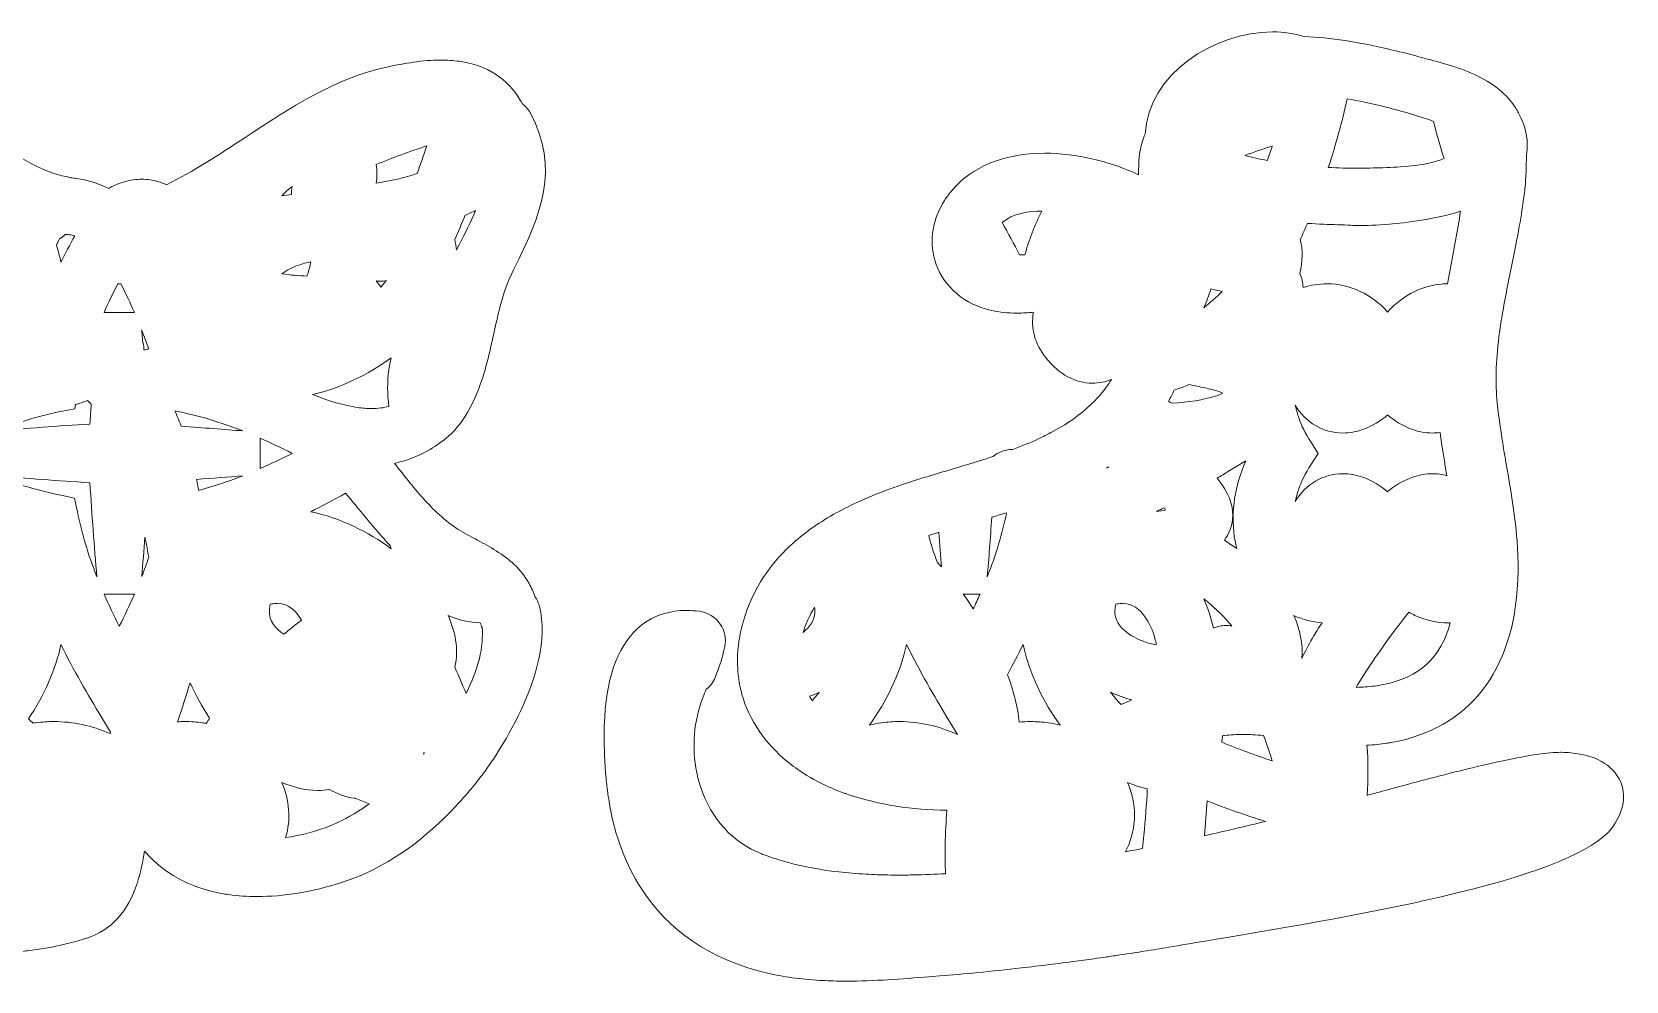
# Model space of a CAD drawing. Header units: inches. Extents: x -812 to 7891, y -3575 to 2748.
# Drawn here: x 1253 to 2013, y -2499 to -2046 of the extents above; entities that cross this region are included whole.
import ezdxf

# ---------------------------------------------------------------- set-up
doc = ezdxf.new("R2010")
doc.units = ezdxf.units.IN
doc.header["$MEASUREMENT"] = 0
doc.layers.add('Layer 1', color=7, linetype='Continuous')

# ---------------------------------------------------------------- blocks, each defined once
blk = doc.blocks.new('block 3')
at = {"layer": 'Layer 1', "lineweight": 0}
for points, knots in [([(1494.95, -2319.87), (1494.95, -2319.87), (1494.87, -2319.6), (1494.87, -2319.6), (1494.44, -2318.23), (1493.81, -2316.96), (1492.98, -2315.79), (1492.24, -2313.64), (1491.28, -2311.53), (1490.09, -2309.37), (1488.22, -2306), (1485.85, -2302.94), (1483.04, -2300.28), (1477.76, -2295.29), (1471.29, -2291.82), (1465.55, -2288.74), (1463.34, -2287.56), (1460.43, -2285.98), (1457.46, -2284.23), (1454.52, -2282.49), (1451.54, -2280.29), (1448.35, -2277.49), (1445.67, -2275.14), (1442.99, -2272.48), (1440.17, -2269.37), (1435.54, -2264.27), (1431.09, -2258.62), (1426.54, -2252.78), (1426.37, -2252.56), (1426.19, -2252.33), (1426.02, -2252.11), (1431.54, -2250.8), (1436.93, -2248.76), (1441.75, -2246.12), (1444.96, -2244.37), (1447.92, -2242.35), (1450.58, -2240.1), (1454.34, -2236.92), (1457.44, -2233.35), (1459.79, -2229.5), (1462.9, -2224.38), (1465.49, -2218.66), (1467.69, -2212.01), (1468.57, -2209.36), (1469.39, -2206.56), (1470.14, -2203.7), (1471.27, -2199.38), (1472.22, -2195.13), (1473.26, -2190.4), (1473.26, -2190.4), (1473.7, -2188.4), (1473.7, -2188.4), (1474.31, -2185.63), (1475.05, -2182.36), (1475.88, -2179.06), (1477.95, -2170.91), (1480.08, -2164.88), (1482.8, -2159.52), (1495.93, -2133.59), (1504.85, -2111.66), (1490.72, -2085.17), (1490.72, -2085.17), (1490.64, -2085.03), (1490.64, -2085.03), (1489.68, -2083.3), (1488.36, -2081.8), (1486.78, -2080.62), (1486.57, -2080.22), (1486.34, -2079.79), (1486.07, -2079.32), (1479.85, -2068.67), (1470.01, -2062.33), (1456.84, -2060.47), (1454.08, -2060.08), (1451.13, -2059.88), (1448.06, -2059.88), (1439.19, -2059.88), (1430.36, -2061.5), (1422.88, -2063.08), (1397.64, -2068.45), (1375.83, -2082.86), (1354.74, -2096.79), (1354.74, -2096.79), (1354.62, -2096.87), (1354.62, -2096.87), (1342.54, -2104.86), (1330.09, -2113.1), (1317.29, -2119.29), (1314.79, -2118.13), (1312.15, -2117.35), (1309.4, -2116.96), (1308.14, -2116.79), (1306.85, -2116.7), (1305.58, -2116.7), (1302.85, -2116.7), (1300.08, -2117.09), (1297.36, -2117.86), (1295.52, -2118.37), (1293.7, -2119.05), (1291.8, -2119.96), (1291.11, -2120.28), (1290.44, -2120.63), (1289.79, -2121.01), (1284.34, -2118.53), (1279.32, -2116.99), (1274.57, -2116.32), (1273.65, -2116.18), (1272.69, -2116.07), (1271.67, -2116), (1271.09, -2115.79), (1270.41, -2115.59), (1269.62, -2115.44), (1258.5, -2113.4), (1246.24, -2105.6), (1234.37, -2098.06), (1229.65, -2095.06), (1224.77, -2091.96), (1220.11, -2089.34), (1220.11, -2089.34), (1219.25, -2088.88), (1219.25, -2088.88), (1203.83, -2080.27), (1187.89, -2071.39), (1170.16, -2067.27), (1166.83, -2066.48), (1163.55, -2065.87), (1160.46, -2065.45), (1155.85, -2064.79), (1151.36, -2064.46), (1147.12, -2064.46), (1140.22, -2064.46), (1133.84, -2065.34), (1128.16, -2067.07), (1124.71, -2068.12), (1121.4, -2069.56), (1118.32, -2071.34), (1110.46, -2075.88), (1104.54, -2082.5), (1100.69, -2091.06), (1099.54, -2093.69), (1098.75, -2096.37), (1098.34, -2099.05), (1091.44, -2114.68), (1087.18, -2128.42), (1084.55, -2143.55), (1082.91, -2152.94), (1083.73, -2161.92), (1084.45, -2169.85), (1084.51, -2170.42), (1084.58, -2171.25), (1084.65, -2172.1), (1083.53, -2175.03), (1083.4, -2178.61), (1085.24, -2182.33), (1085.25, -2187), (1084.77, -2190.9), (1083.76, -2194.48), (1083.67, -2194.8), (1083.55, -2195.11), (1083.44, -2195.42), (1083.34, -2195.69), (1083.24, -2195.97), (1083.15, -2196.24), (1083.03, -2196.59), (1082.92, -2196.94), (1082.8, -2197.29), (1082.72, -2197.55), (1082.65, -2197.8), (1082.58, -2197.97), (1081.86, -2199.71), (1081.12, -2201.47), (1080.39, -2203.21), (1077.87, -2209.13), (1075.27, -2215.25), (1073.84, -2221.61), (1071.17, -2233.45), (1073.34, -2243.45), (1080.45, -2252.17), (1082.35, -2254.5), (1084.75, -2256.63), (1087.79, -2258.68), (1092.99, -2262.17), (1099.21, -2264.46), (1106.29, -2265.48), (1109.37, -2265.92), (1112.64, -2266.14), (1116.01, -2266.14), (1123.53, -2266.14), (1130.78, -2265.04), (1136.77, -2263.73), (1134.02, -2267.86), (1131.18, -2272.42), (1128.66, -2276.49), (1123.46, -2284.85), (1117.57, -2294.32), (1111.19, -2302.65), (1109.16, -2305.29), (1107.26, -2307.6), (1105.39, -2309.69), (1099.76, -2315.99), (1094.29, -2320.42), (1089.11, -2322.86), (1088.42, -2323.18), (1087.79, -2323.46), (1087.2, -2323.69), (1077.71, -2324.12), (1069.61, -2328.8), (1064.29, -2336.93), (1059.85, -2343.65), (1057.32, -2352.89), (1057.16, -2362.99), (1056.8, -2392.5), (1077.38, -2416.64), (1086.25, -2425.65), (1089.12, -2428.58), (1092, -2431.23), (1094.79, -2433.52), (1105.58, -2442.41), (1117.59, -2450.5), (1130.48, -2457.56), (1154.92, -2470.97), (1181.37, -2479.97), (1206.96, -2483.6), (1212.33, -2484.37), (1217.81, -2484.89), (1223.69, -2485.2), (1226.79, -2485.36), (1229.85, -2485.44), (1232.78, -2485.44), (1232.78, -2485.44), (1233.41, -2485.44), (1233.41, -2485.44), (1237.38, -2485.42), (1240.9, -2485.31), (1244.15, -2485.08), (1246.58, -2484.91), (1248.92, -2484.65), (1251.11, -2484.4), (1256.86, -2483.74), (1262.6, -2482.75), (1268.17, -2481.44), (1271.72, -2480.6), (1274.95, -2479.73), (1278.03, -2478.76), (1278.03, -2478.76), (1278.32, -2478.68), (1278.32, -2478.68), (1278.7, -2478.57), (1279.08, -2478.47), (1279.44, -2478.35), (1290.97, -2474.61), (1299.05, -2465.69), (1303.47, -2451.83), (1305.06, -2446.84), (1306.06, -2441.73), (1306.84, -2436.87), (1307.03, -2437.09), (1307.22, -2437.31), (1307.41, -2437.53), (1316.11, -2447.55), (1328.57, -2454.3), (1343.43, -2457.06), (1344.6, -2457.27), (1345.79, -2457.47), (1346.95, -2457.63), (1351.28, -2458.25), (1355.85, -2458.56), (1360.52, -2458.56), (1373.23, -2458.56), (1386.76, -2456.32), (1400.73, -2451.9), (1417.93, -2446.45), (1434.49, -2436.02), (1449.93, -2420.88), (1452.36, -2418.51), (1454.76, -2416.02), (1457.06, -2413.48), (1458.73, -2411.64), (1460.32, -2409.83), (1461.77, -2408.09), (1463.86, -2405.62), (1465.86, -2403.11), (1467.73, -2400.65), (1467.94, -2400.38), (1468.17, -2400.07), (1468.39, -2399.77), (1468.39, -2399.77), (1468.69, -2399.36), (1468.69, -2399.36), (1472.22, -2394.6), (1502.97, -2351.93), (1495.02, -2320.14), (1495.02, -2320.14), (1494.95, -2319.87), (1494.95, -2319.87)], [0, 0, 0, 0, 1, 1, 1, 2, 2, 2, 3, 3, 3, 4, 4, 4, 5, 5, 5, 6, 6, 6, 7, 7, 7, 8, 8, 8, 9, 9, 9, 10, 10, 10, 11, 11, 11, 12, 12, 12, 13, 13, 13, 14, 14, 14, 15, 15, 15, 16, 16, 16, 17, 17, 17, 18, 18, 18, 19, 19, 19, 20, 20, 20, 21, 21, 21, 22, 22, 22, 23, 23, 23, 24, 24, 24, 25, 25, 25, 26, 26, 26, 27, 27, 27, 28, 28, 28, 29, 29, 29, 30, 30, 30, 31, 31, 31, 32, 32, 32, 33, 33, 33, 34, 34, 34, 35, 35, 35, 36, 36, 36, 37, 37, 37, 38, 38, 38, 39, 39, 39, 40, 40, 40, 41, 41, 41, 42, 42, 42, 43, 43, 43, 44, 44, 44, 45, 45, 45, 46, 46, 46, 47, 47, 47, 48, 48, 48, 49, 49, 49, 50, 50, 50, 51, 51, 51, 52, 52, 52, 53, 53, 53, 54, 54, 54, 55, 55, 55, 56, 56, 56, 57, 57, 57, 58, 58, 58, 59, 59, 59, 60, 60, 60, 61, 61, 61, 62, 62, 62, 63, 63, 63, 64, 64, 64, 65, 65, 65, 66, 66, 66, 67, 67, 67, 68, 68, 68, 69, 69, 69, 70, 70, 70, 71, 71, 71, 72, 72, 72, 73, 73, 73, 74, 74, 74, 75, 75, 75, 76, 76, 76, 77, 77, 77, 78, 78, 78, 79, 79, 79, 80, 80, 80, 81, 81, 81, 82, 82, 82, 83, 83, 83, 84, 84, 84, 85, 85, 85, 86, 86, 86, 87, 87, 87, 88, 88, 88, 89, 89, 89, 90, 90, 90, 91, 91, 91, 92, 92, 92, 93, 93, 93, 94, 94, 94, 95, 95, 95, 96, 96, 96, 97, 97, 97, 98, 98, 98, 98]), ([(1173.21, -2122.24), (1168, -2122), (1163.28, -2121.58), (1158.94, -2120.97), (1157.76, -2120.8), (1156.58, -2120.61), (1155.42, -2120.4), (1152.83, -2113.9), (1150.46, -2107.36), (1148.33, -2100.8), (1156.48, -2103.44), (1164.54, -2106.41), (1172.43, -2109.7), (1171.73, -2113.85), (1171.99, -2118.18), (1173.21, -2122.24)], [0, 0, 0, 0, 1, 1, 1, 2, 2, 2, 3, 3, 3, 4, 4, 4, 5, 5, 5, 5]), ([(1436.74, -2113.97), (1430.71, -2116.01), (1424.24, -2117.36), (1417.31, -2118.49), (1417.76, -2115.57), (1417.74, -2112.59), (1417.25, -2109.69), (1425.14, -2106.41), (1433.19, -2103.44), (1441.35, -2100.81), (1439.92, -2105.19), (1438.38, -2109.58), (1436.74, -2113.97)], [0, 0, 0, 0, 1, 1, 1, 2, 2, 2, 3, 3, 3, 4, 4, 4, 4]), ([(1212.51, -2120.1), (1213.04, -2120.51), (1213.57, -2120.94), (1214.08, -2121.39), (1214.12, -2121.43), (1214.17, -2121.46), (1214.21, -2121.5), (1213.73, -2121.52), (1213.24, -2121.54), (1212.73, -2121.56), (1212.68, -2121.07), (1212.61, -2120.59), (1212.51, -2120.1)], [0, 0, 0, 0, 1, 1, 1, 2, 2, 2, 3, 3, 3, 4, 4, 4, 4]), ([(1376.92, -2123.98), (1375.35, -2124.16), (1373.78, -2124.35), (1372.21, -2124.52), (1373.3, -2123.45), (1374.43, -2122.41), (1375.6, -2121.39), (1376.11, -2120.94), (1376.63, -2120.51), (1377.17, -2120.1), (1376.9, -2121.4), (1376.82, -2122.7), (1376.92, -2123.98)], [0, 0, 0, 0, 1, 1, 1, 2, 2, 2, 3, 3, 3, 4, 4, 4, 4]), ([(1132.89, -2140.62), (1133.61, -2142.32), (1134.31, -2143.92), (1135, -2145.46), (1133, -2153.45), (1134.61, -2162.05), (1138.01, -2169.95), (1132.93, -2167.71), (1127.57, -2166.52), (1122.25, -2166.52), (1119.24, -2166.52), (1116.28, -2166.89), (1113.37, -2167.61), (1113.23, -2166.74), (1113.08, -2165.86), (1112.93, -2164.97), (1112.93, -2164.97), (1112.4, -2161.68), (1112.4, -2161.68), (1110.81, -2151.96), (1112.96, -2141.38), (1116.06, -2131.81), (1121.82, -2135.75), (1127.96, -2138.65), (1132.89, -2140.62)], [0, 0, 0, 0, 1, 1, 1, 2, 2, 2, 3, 3, 3, 4, 4, 4, 5, 5, 5, 6, 6, 6, 7, 7, 7, 8, 8, 8, 8]), ([(1454.68, -2145.46), (1456.38, -2141.69), (1458.04, -2137.81), (1459.64, -2133.86), (1461.39, -2133.11), (1463.06, -2132.35), (1464.65, -2131.57), (1462.38, -2137.11), (1459.47, -2142.73), (1456.49, -2148.51), (1456.49, -2148.51), (1455.79, -2149.83), (1455.47, -2150.46), (1455.35, -2148.77), (1455.09, -2147.11), (1454.68, -2145.46)], [0, 0, 0, 0, 1, 1, 1, 2, 2, 2, 3, 3, 3, 4, 4, 4, 5, 5, 5, 5]), ([(1273.59, -2143.67), (1271.26, -2147.96), (1269.08, -2152.15), (1267.05, -2156.25), (1266.49, -2153.62), (1265.78, -2150.93), (1264.92, -2148.21), (1265.17, -2147.58), (1265.42, -2146.97), (1265.68, -2146.42), (1265.9, -2145.94), (1266.13, -2145.51), (1266.38, -2145.13), (1267.35, -2144.54), (1268.26, -2143.84), (1269.06, -2143.06), (1269.29, -2143.03), (1269.54, -2143.01), (1269.81, -2143.01), (1270.21, -2143.01), (1270.65, -2143.05), (1271.1, -2143.11), (1271.9, -2143.22), (1272.74, -2143.42), (1273.59, -2143.67)], [0, 0, 0, 0, 1, 1, 1, 2, 2, 2, 3, 3, 3, 4, 4, 4, 5, 5, 5, 6, 6, 6, 7, 7, 7, 8, 8, 8, 8]), ([(1223.33, -2172.73), (1223.26, -2173.63), (1223.14, -2174.54), (1222.97, -2175.46), (1222.05, -2175.63), (1221.14, -2175.75), (1220.23, -2175.83), (1219.92, -2175.85), (1219.6, -2175.87), (1219.3, -2175.87), (1210.53, -2175.87), (1205.97, -2164.31), (1205.14, -2161.99), (1204.47, -2160.1), (1203.97, -2158.11), (1203.61, -2156.11), (1205.61, -2156.47), (1207.6, -2156.96), (1209.49, -2157.63), (1212.93, -2158.86), (1224.08, -2163.57), (1223.33, -2172.73)], [0, 0, 0, 0, 1, 1, 1, 2, 2, 2, 3, 3, 3, 4, 4, 4, 5, 5, 5, 6, 6, 6, 7, 7, 7, 7]), ([(1372.31, -2161.76), (1374.7, -2159.98), (1377.51, -2158.59), (1380.19, -2157.64), (1382.08, -2156.96), (1384.07, -2156.47), (1386.06, -2156.11), (1385.7, -2158.11), (1385.21, -2160.1), (1384.54, -2161.99), (1384.44, -2162.27), (1384.33, -2162.55), (1384.22, -2162.84), (1380.34, -2162.7), (1376.41, -2162.34), (1372.31, -2161.76)], [0, 0, 0, 0, 1, 1, 1, 2, 2, 2, 3, 3, 3, 4, 4, 4, 5, 5, 5, 5]), ([(1167.6, -2165), (1168.54, -2165.19), (1169.5, -2165.29), (1170.47, -2165.29), (1172.56, -2165.29), (1174.58, -2164.83), (1176.4, -2163.97), (1176.9, -2166.28), (1177.5, -2168.57), (1178.23, -2170.83), (1176.77, -2171.12), (1175.3, -2171.43), (1173.87, -2171.75), (1172.08, -2170.05), (1170.44, -2168.34), (1168.9, -2166.58), (1168.44, -2166.06), (1168.01, -2165.53), (1167.6, -2165)], [0, 0, 0, 0, 1, 1, 1, 2, 2, 2, 3, 3, 3, 4, 4, 4, 5, 5, 5, 6, 6, 6, 6]), ([(1419.21, -2165.29), (1420.18, -2165.29), (1421.14, -2165.19), (1422.08, -2165), (1421.67, -2165.53), (1421.23, -2166.06), (1420.78, -2166.58), (1420.32, -2167.1), (1419.86, -2167.62), (1419.39, -2168.14), (1418.79, -2167.04), (1418.04, -2166.03), (1417.16, -2165.15), (1417.83, -2165.24), (1418.52, -2165.29), (1419.21, -2165.29)], [0, 0, 0, 0, 1, 1, 1, 2, 2, 2, 3, 3, 3, 4, 4, 4, 5, 5, 5, 5]), ([(1295.58, -2166.45), (1297.96, -2171.19), (1300.12, -2175.78), (1302.07, -2180.26), (1302.07, -2180.26), (1287.59, -2180.26), (1287.59, -2180.26), (1289.54, -2175.79), (1291.7, -2171.22), (1294.08, -2166.5), (1294.18, -2166.5), (1294.37, -2166.5), (1294.37, -2166.5), (1294.77, -2166.5), (1295.18, -2166.48), (1295.58, -2166.45)], [0, 0, 0, 0, 1, 1, 1, 2, 2, 2, 3, 3, 3, 4, 4, 4, 5, 5, 5, 5]), ([(1305.49, -2188.52), (1306.66, -2191.52), (1307.75, -2194.47), (1308.75, -2197.41), (1308.12, -2197.68), (1307.4, -2197.89), (1306.58, -2198.04), (1306.59, -2196.9), (1306.44, -2195.75), (1306.13, -2194.62), (1306.13, -2194.62), (1306.08, -2194.42), (1306.08, -2194.42), (1306.03, -2194.25), (1305.98, -2194.09), (1305.92, -2193.93), (1305.83, -2192.79), (1305.54, -2189.18), (1305.49, -2188.52)], [0, 0, 0, 0, 1, 1, 1, 2, 2, 2, 3, 3, 3, 4, 4, 4, 5, 5, 5, 6, 6, 6, 6]), ([(1166.44, -2207.67), (1166.18, -2205.74), (1165.78, -2203.81), (1165.25, -2201.89), (1169.88, -2205.23), (1174.82, -2208.24), (1179.88, -2210.82), (1177.96, -2211.94), (1176.07, -2213.07), (1174.21, -2214.19), (1171.45, -2214.64), (1168.96, -2215.8), (1166.98, -2217.57), (1167.06, -2214.26), (1166.88, -2210.96), (1166.44, -2207.67)], [0, 0, 0, 0, 1, 1, 1, 2, 2, 2, 3, 3, 3, 4, 4, 4, 5, 5, 5, 5]), ([(1423.32, -2224.93), (1420.86, -2225.62), (1418.12, -2225.95), (1415.06, -2225.95), (1412.93, -2225.95), (1410.63, -2225.78), (1408.24, -2225.44), (1401.93, -2224.55), (1394.82, -2222.49), (1386.97, -2219.3), (1400.4, -2216.23), (1413.59, -2209.65), (1424.44, -2201.83), (1423.91, -2203.76), (1423.5, -2205.71), (1423.24, -2207.67), (1422.48, -2213.38), (1422.51, -2219.16), (1423.32, -2224.93)], [0, 0, 0, 0, 1, 1, 1, 2, 2, 2, 3, 3, 3, 4, 4, 4, 5, 5, 5, 6, 6, 6, 6]), ([(1135.73, -2230.4), (1134.99, -2232.58), (1134.02, -2234.78), (1132.79, -2237.08), (1132.77, -2237.08), (1132.75, -2237.09), (1132.74, -2237.1), (1129.32, -2238.3), (1125.76, -2238.91), (1122.15, -2238.91), (1120.71, -2238.91), (1119.28, -2238.81), (1117.91, -2238.61), (1116.4, -2238.4), (1114.95, -2238.06), (1113.6, -2237.63), (1113.97, -2237.64), (1114.34, -2237.65), (1114.7, -2237.65), (1124.05, -2237.65), (1132.53, -2232.55), (1137.38, -2224.45), (1136.86, -2226.85), (1136.23, -2228.91), (1135.73, -2230.4)], [0, 0, 0, 0, 1, 1, 1, 2, 2, 2, 3, 3, 3, 4, 4, 4, 5, 5, 5, 6, 6, 6, 7, 7, 7, 8, 8, 8, 8]), ([(1267.04, -2227.37), (1267.04, -2227.37), (1273.57, -2226.06), (1273.57, -2226.06), (1273.57, -2226.06), (1273.97, -2224.05), (1273.97, -2224.05), (1275.85, -2223.55), (1277.75, -2222.9), (1279.68, -2222.12), (1280.23, -2222.73), (1280.84, -2223.3), (1281.48, -2223.82), (1281.28, -2226.87), (1281.06, -2230.06), (1280.86, -2233.34), (1265.59, -2234.28), (1250.56, -2235.39), (1235.99, -2236.65), (1246.71, -2232.43), (1256.88, -2229.41), (1267.04, -2227.37)], [0, 0, 0, 0, 1, 1, 1, 2, 2, 2, 3, 3, 3, 4, 4, 4, 5, 5, 5, 6, 6, 6, 7, 7, 7, 7]), ([(1324.29, -2234.42), (1323.34, -2231.83), (1322.36, -2229.4), (1321.36, -2227.11), (1321.36, -2227.11), (1322.64, -2227.37), (1322.64, -2227.37), (1332.8, -2229.41), (1342.98, -2232.43), (1353.71, -2236.65), (1344.71, -2235.89), (1335.11, -2235.16), (1324.29, -2234.42)], [0, 0, 0, 0, 1, 1, 1, 2, 2, 2, 3, 3, 3, 4, 4, 4, 4]), ([(1227.76, -2240.07), (1227.76, -2240.07), (1227.76, -2254.6), (1227.76, -2254.6), (1222.82, -2252.44), (1217.74, -2250.02), (1212.48, -2247.33), (1217.74, -2244.65), (1222.82, -2242.23), (1227.76, -2240.07)], [0, 0, 0, 0, 1, 1, 1, 2, 2, 2, 3, 3, 3, 3]), ([(1361.91, -2254.6), (1361.91, -2254.6), (1361.91, -2240.07), (1361.91, -2240.07), (1366.85, -2242.23), (1371.94, -2244.65), (1377.2, -2247.33), (1371.94, -2250.02), (1366.85, -2252.44), (1361.91, -2254.6)], [0, 0, 0, 0, 1, 1, 1, 2, 2, 2, 3, 3, 3, 3]), ([(1165.25, -2292.83), (1165.77, -2290.92), (1166.17, -2288.97), (1166.44, -2287), (1167.17, -2281.48), (1167.16, -2275.85), (1166.41, -2270.21), (1169.12, -2266.25), (1171.66, -2262.46), (1174.06, -2258.82), (1183.31, -2264.34), (1193.21, -2269.96), (1203.69, -2275.15), (1189.93, -2278.12), (1176.36, -2284.83), (1165.25, -2292.83)], [0, 0, 0, 0, 1, 1, 1, 2, 2, 2, 3, 3, 3, 4, 4, 4, 5, 5, 5, 5]), ([(1284.15, -2306.19), (1279.93, -2295.46), (1276.92, -2285.29), (1274.88, -2275.13), (1274.88, -2275.13), (1273.56, -2268.61), (1273.56, -2268.61), (1273.56, -2268.61), (1267.04, -2267.3), (1267.04, -2267.3), (1256.88, -2265.26), (1246.71, -2262.24), (1235.99, -2258.02), (1250.56, -2259.28), (1265.58, -2260.38), (1280.85, -2261.32), (1281.79, -2276.59), (1282.9, -2291.61), (1284.15, -2306.19)], [0, 0, 0, 0, 1, 1, 1, 2, 2, 2, 3, 3, 3, 4, 4, 4, 5, 5, 5, 6, 6, 6, 6]), ([(1353.7, -2258.02), (1346.51, -2260.84), (1339.57, -2263.13), (1332.71, -2264.95), (1332.35, -2263.19), (1331.97, -2261.45), (1331.59, -2259.74), (1339.55, -2259.17), (1346.82, -2258.6), (1353.7, -2258.02)], [0, 0, 0, 0, 1, 1, 1, 2, 2, 2, 3, 3, 3, 3]), ([(1386.03, -2275.12), (1391.39, -2272.45), (1396.92, -2269.52), (1402.67, -2266.31), (1404.29, -2268.27), (1405.94, -2270.28), (1407.68, -2272.4), (1413.34, -2279.28), (1418.54, -2285.53), (1424.14, -2291.52), (1424.24, -2291.94), (1424.35, -2292.36), (1424.46, -2292.78), (1413.5, -2284.84), (1400, -2278.08), (1386.03, -2275.12)], [0, 0, 0, 0, 1, 1, 1, 2, 2, 2, 3, 3, 3, 4, 4, 4, 5, 5, 5, 5]), ([(1308.87, -2296.89), (1307.85, -2299.91), (1306.74, -2302.95), (1305.54, -2306.02), (1306.07, -2299.86), (1306.57, -2293.61), (1307.05, -2287.31), (1308.08, -2292.45), (1308.71, -2295.91), (1308.83, -2296.53), (1308.84, -2296.65), (1308.86, -2296.77), (1308.87, -2296.89)], [0, 0, 0, 0, 1, 1, 1, 2, 2, 2, 3, 3, 3, 4, 4, 4, 4]), ([(1170.47, -2329.37), (1169.5, -2329.37), (1168.54, -2329.47), (1167.6, -2329.67), (1168.01, -2329.13), (1168.44, -2328.61), (1168.9, -2328.09), (1172.63, -2323.82), (1176.66, -2320.05), (1180.94, -2316.81), (1178.85, -2321.28), (1177.4, -2325.94), (1176.39, -2330.69), (1174.56, -2329.83), (1172.55, -2329.37), (1170.47, -2329.37)], [0, 0, 0, 0, 1, 1, 1, 2, 2, 2, 3, 3, 3, 4, 4, 4, 5, 5, 5, 5]), ([(1302.07, -2314.41), (1299.92, -2319.35), (1297.51, -2324.42), (1294.84, -2329.69), (1292.15, -2324.42), (1289.74, -2319.35), (1287.57, -2314.41), (1287.57, -2314.41), (1302.07, -2314.41), (1302.07, -2314.41)], [0, 0, 0, 0, 1, 1, 1, 2, 2, 2, 3, 3, 3, 3]), ([(1138.13, -2324.56), (1137.54, -2325.91), (1136.98, -2327.32), (1136.49, -2328.77), (1134.36, -2328.25), (1132.14, -2327.75), (1129.86, -2327.27), (1132.68, -2326.68), (1135.45, -2325.76), (1138.13, -2324.56)], [0, 0, 0, 0, 1, 1, 1, 2, 2, 2, 3, 3, 3, 3]), ([(1209.49, -2337.03), (1207.6, -2337.71), (1205.61, -2338.2), (1203.61, -2338.56), (1203.97, -2336.56), (1204.47, -2334.57), (1205.14, -2332.68), (1205.97, -2330.36), (1210.53, -2318.8), (1219.3, -2318.8), (1219.6, -2318.8), (1219.92, -2318.81), (1220.23, -2318.84), (1221.14, -2318.91), (1222.05, -2319.04), (1222.97, -2319.21), (1223.14, -2320.13), (1223.26, -2321.04), (1223.33, -2321.94), (1224.08, -2331.1), (1212.93, -2335.81), (1209.49, -2337.03)], [0, 0, 0, 0, 1, 1, 1, 2, 2, 2, 3, 3, 3, 4, 4, 4, 5, 5, 5, 6, 6, 6, 7, 7, 7, 7]), ([(1366.35, -2321.94), (1366.42, -2321.04), (1366.54, -2320.13), (1366.71, -2319.21), (1367.63, -2319.04), (1368.54, -2318.91), (1369.45, -2318.84), (1369.76, -2318.81), (1370.08, -2318.8), (1370.38, -2318.8), (1375.64, -2318.8), (1379.38, -2322.96), (1381.72, -2326.78), (1378.84, -2328.96), (1376.01, -2331.23), (1373.24, -2333.58), (1369.57, -2331.11), (1365.91, -2327.27), (1366.35, -2321.94)], [0, 0, 0, 0, 1, 1, 1, 2, 2, 2, 3, 3, 3, 4, 4, 4, 5, 5, 5, 6, 6, 6, 6]), ([(1451.59, -2324.65), (1456.52, -2326.83), (1461.7, -2328), (1466.85, -2328.07), (1467.06, -2328.85), (1467.35, -2329.6), (1467.71, -2330.33), (1468.57, -2339.49), (1465.91, -2350.29), (1460.06, -2361.81), (1458.35, -2357.58), (1456.56, -2353.37), (1454.69, -2349.21), (1456.86, -2340.57), (1454.68, -2331.77), (1451.59, -2324.65)], [0, 0, 0, 0, 1, 1, 1, 2, 2, 2, 3, 3, 3, 4, 4, 4, 5, 5, 5, 5]), ([(1255.17, -2375.74), (1254.73, -2375.8), (1254.29, -2375.86), (1253.84, -2375.94), (1253.04, -2375.23), (1252.26, -2374.55), (1251.52, -2373.91), (1259.02, -2362.77), (1264.49, -2350.34), (1267.03, -2338.5), (1273.14, -2350.83), (1279.84, -2362.38), (1286.29, -2372.99), (1286.29, -2372.99), (1290.68, -2380.21), (1290.68, -2380.21), (1290.62, -2380.44), (1290.55, -2380.68), (1290.48, -2380.91), (1281.52, -2377.05), (1272.67, -2375.17), (1263.66, -2375.17), (1260.85, -2375.17), (1257.99, -2375.36), (1255.17, -2375.74)], [0, 0, 0, 0, 1, 1, 1, 2, 2, 2, 3, 3, 3, 4, 4, 4, 5, 5, 5, 6, 6, 6, 7, 7, 7, 8, 8, 8, 8]), ([(1132.88, -2354), (1124.58, -2373.2), (1118.03, -2393.05), (1113.36, -2413.19), (1111.83, -2411.9), (1110.33, -2410.58), (1108.86, -2409.23), (1106.27, -2406.85), (1103.72, -2404.05), (1101.26, -2400.9), (1097.7, -2396.34), (1094.45, -2391.2), (1091.33, -2385.18), (1088.57, -2379.86), (1084.6, -2362.68), (1086.06, -2354.48), (1086.45, -2354.39), (1086.83, -2354.28), (1087.21, -2354.15), (1089.66, -2353.35), (1092.32, -2352.69), (1095.11, -2352.2), (1099.06, -2351.51), (1103.36, -2351.16), (1107.88, -2351.16), (1112.67, -2351.16), (1117.9, -2351.55), (1123.41, -2352.33), (1126.46, -2352.76), (1129.6, -2353.31), (1132.88, -2354)], [0, 0, 0, 0, 1, 1, 1, 2, 2, 2, 3, 3, 3, 4, 4, 4, 5, 5, 5, 6, 6, 6, 7, 7, 7, 8, 8, 8, 9, 9, 9, 10, 10, 10, 10]), ([(1328.56, -2356.65), (1331.16, -2362.51), (1334.33, -2368.19), (1337.89, -2373.51), (1337.35, -2374.34), (1336.82, -2375.18), (1336.3, -2376.02), (1335.7, -2375.91), (1335.1, -2375.82), (1334.5, -2375.74), (1331.7, -2375.36), (1328.86, -2375.17), (1326.06, -2375.17), (1324.9, -2375.17), (1323.74, -2375.2), (1322.58, -2375.27), (1324.63, -2369.12), (1326.67, -2362.92), (1328.56, -2356.65)], [0, 0, 0, 0, 1, 1, 1, 2, 2, 2, 3, 3, 3, 4, 4, 4, 5, 5, 5, 6, 6, 6, 6]), ([(1170.23, -2376.24), (1170.23, -2376.24), (1172.14, -2374.65), (1172.76, -2374.13), (1171.93, -2377.69), (1171.83, -2381.39), (1172.43, -2384.97), (1167.42, -2387.05), (1162.32, -2389.02), (1157.17, -2390.85), (1157.37, -2390.3), (1157.6, -2389.76), (1157.86, -2389.23), (1160.15, -2384.53), (1165.05, -2380.5), (1170.23, -2376.24)], [0, 0, 0, 0, 1, 1, 1, 2, 2, 2, 3, 3, 3, 4, 4, 4, 5, 5, 5, 5]), ([(1440.15, -2390.3), (1440.02, -2390.45), (1439.89, -2390.6), (1439.75, -2390.75), (1439.85, -2390.47), (1439.94, -2390.19), (1440.02, -2389.91), (1440.07, -2390.04), (1440.11, -2390.17), (1440.15, -2390.3)], [0, 0, 0, 0, 1, 1, 1, 2, 2, 2, 3, 3, 3, 3]), ([(1374.1, -2430.46), (1376.69, -2421.74), (1375.95, -2412.55), (1372.27, -2404.13), (1377.38, -2406.34), (1383.28, -2408.01), (1389.41, -2408.01), (1391.33, -2408.01), (1393.2, -2407.85), (1395, -2407.51), (1398.66, -2409.69), (1402.75, -2411.12), (1407.06, -2411.74), (1407.22, -2411.76), (1407.38, -2411.78), (1407.53, -2411.8), (1409.64, -2412.67), (1411.77, -2413.52), (1413.9, -2414.34), (1412.08, -2415.66), (1410.3, -2416.89), (1408.55, -2418.01), (1398.68, -2424.38), (1386.96, -2428.59), (1374.1, -2430.46)], [0, 0, 0, 0, 1, 1, 1, 2, 2, 2, 3, 3, 3, 4, 4, 4, 5, 5, 5, 6, 6, 6, 7, 7, 7, 8, 8, 8, 8]), ([(1219.79, -2457.82), (1219.7, -2457.81), (1219.62, -2457.8), (1219.53, -2457.79), (1196.31, -2454.49), (1172.02, -2446.44), (1158.25, -2440.55), (1157.93, -2440.41), (1157.61, -2440.27), (1157.29, -2440.12), (1156.94, -2439.96), (1156.6, -2439.8), (1156.24, -2439.65), (1148.21, -2436.11), (1140.6, -2432.13), (1133.46, -2427.73), (1135.85, -2427.14), (1138.25, -2426.51), (1140.68, -2425.85), (1145.27, -2430.11), (1150.76, -2433.66), (1156.62, -2436.09), (1160.7, -2437.8), (1164.76, -2438.93), (1168.64, -2439.46), (1170.61, -2439.74), (1172.61, -2439.89), (1174.56, -2439.89), (1184.9, -2439.89), (1194.73, -2435.96), (1203, -2428.54), (1207.33, -2424.66), (1211.21, -2419.8), (1214.47, -2414.27), (1213.38, -2421.17), (1214.19, -2428.5), (1217.61, -2435.77), (1219.97, -2440.79), (1223.38, -2445.21), (1227.47, -2448.8), (1224.5, -2451.4), (1221.9, -2454.44), (1219.79, -2457.82)], [0, 0, 0, 0, 1, 1, 1, 2, 2, 2, 3, 3, 3, 4, 4, 4, 5, 5, 5, 6, 6, 6, 7, 7, 7, 8, 8, 8, 9, 9, 9, 10, 10, 10, 11, 11, 11, 12, 12, 12, 13, 13, 13, 14, 14, 14, 14])]:
    blk.add_open_spline(points, degree=3, knots=knots, dxfattribs=at)
blk = doc.blocks.new('block 6')
at = {"layer": 'Layer 1', "lineweight": 0}
for points, knots in [([(2010.46, -2404.52), (2008.91, -2400.42), (2004.33, -2393.17), (1990.98, -2390.67), (1988.13, -2390.14), (1985.13, -2389.85), (1982.04, -2389.81), (1982.04, -2389.81), (1981.62, -2389.81), (1981.62, -2389.81), (1975.9, -2389.81), (1966.93, -2391.13), (1954.2, -2393.85), (1949.2, -2394.92), (1943.55, -2396.22), (1937.41, -2397.71), (1934.25, -2398.48), (1931.07, -2399.28), (1927.88, -2400.09), (1916.07, -2403.08), (1904.37, -2406.26), (1896.59, -2408.39), (1894.06, -2409.08), (1891.67, -2409.74), (1889.45, -2410.35), (1889.95, -2402.67), (1890.07, -2394.61), (1889.38, -2386.43), (1892.7, -2386.3), (1895.85, -2386), (1898.9, -2385.52), (1899.5, -2385.43), (1900.06, -2385.31), (1900.62, -2385.18), (1900.74, -2385.16), (1900.85, -2385.13), (1900.96, -2385.11), (1937.99, -2378.61), (1959.4, -2351.22), (1961.25, -2307.98), (1961.45, -2303.2), (1961.41, -2298.22), (1961.14, -2293.17), (1961.14, -2293.17), (1961.08, -2291.98), (1961.08, -2291.98), (1961.03, -2290.96), (1960.98, -2289.94), (1960.9, -2288.91), (1959.93, -2276.71), (1957.86, -2264.68), (1955.86, -2253.04), (1955.51, -2250.99), (1955.16, -2248.95), (1954.82, -2246.9), (1954.82, -2246.9), (1954.5, -2244.97), (1954.5, -2244.97), (1953.42, -2238.49), (1952.21, -2230.83), (1951.44, -2223.2), (1950.48, -2213.8), (1950.74, -2203.82), (1952.26, -2191.79), (1952.62, -2189), (1953.05, -2186.04), (1953.59, -2182.75), (1954.91, -2174.65), (1956.59, -2166.35), (1958.22, -2158.31), (1959.08, -2154.09), (1959.96, -2149.73), (1960.79, -2145.42), (1961.92, -2139.56), (1962.81, -2134.39), (1963.51, -2129.62), (1964, -2126.32), (1964.36, -2123.62), (1964.64, -2121.11), (1965.24, -2115.65), (1965.3, -2110.43), (1965.36, -2105.38), (1965.36, -2105.38), (1965.37, -2104.87), (1965.37, -2104.87), (1966.51, -2098.59), (1965.25, -2091.98), (1961.63, -2085.2), (1961.63, -2085.2), (1961.52, -2084.97), (1961.52, -2084.97), (1961.24, -2084.46), (1960.97, -2083.94), (1960.66, -2083.43), (1957.09, -2077.36), (1951.57, -2072.43), (1943.8, -2068.36), (1935.4, -2063.96), (1925.92, -2061.43), (1918.3, -2059.39), (1918.3, -2059.39), (1916.04, -2058.79), (1916.04, -2058.79), (1910.75, -2057.36), (1906.02, -2056.14), (1901.55, -2055.08), (1885.14, -2051.15), (1871.71, -2049.1), (1859.51, -2048.68), (1854.86, -2047.19), (1849.77, -2046.44), (1844.37, -2046.44), (1816.71, -2046.44), (1785.04, -2066.44), (1783.68, -2095.17), (1782.54, -2097.64), (1781.73, -2100.43), (1781.21, -2103.61), (1780.62, -2107.23), (1780.5, -2111.01), (1780.58, -2114.51), (1776.96, -2112.84), (1773.16, -2111.33), (1769.24, -2110.01), (1765.9, -2108.88), (1762.44, -2107.9), (1758.97, -2107.08), (1751.08, -2105.23), (1743.3, -2104.28), (1735.85, -2104.28), (1716.44, -2104.28), (1701, -2110.58), (1691.21, -2122.48), (1689.95, -2124.01), (1688.95, -2125.37), (1688.06, -2126.77), (1682.4, -2135.63), (1680.76, -2145.72), (1683.43, -2155.17), (1686.64, -2166.51), (1695.86, -2175.25), (1708.1, -2178.58), (1708.45, -2178.69), (1708.81, -2178.8), (1709.17, -2178.88), (1712.91, -2179.8), (1716.74, -2180.31), (1720.87, -2180.45), (1721.54, -2180.47), (1722.21, -2180.48), (1722.88, -2180.48), (1725.38, -2180.48), (1727.88, -2180.33), (1730.44, -2180.02), (1729.08, -2187.71), (1731.09, -2195.2), (1736.4, -2201.78), (1742.89, -2209.8), (1750.31, -2213.87), (1758.47, -2213.87), (1761.56, -2213.87), (1764.64, -2213.26), (1767.68, -2212.06), (1766.68, -2213.66), (1765.59, -2215.23), (1764.39, -2216.79), (1762.76, -2218.92), (1761.01, -2220.94), (1759.18, -2222.78), (1753.93, -2228.06), (1747.56, -2232.69), (1739.71, -2236.94), (1737.21, -2238.29), (1734.92, -2239.45), (1732.69, -2240.48), (1728.97, -2242.2), (1724.99, -2243.86), (1720.56, -2245.52), (1720.41, -2245.51), (1720.26, -2245.51), (1720.1, -2245.51), (1716.77, -2245.51), (1713.62, -2246.72), (1711.18, -2248.82), (1706.83, -2250.26), (1702.49, -2251.6), (1698.71, -2252.74), (1696.21, -2253.51), (1693.7, -2254.27), (1691.2, -2255.01), (1691.2, -2255.01), (1690.14, -2255.32), (1690.14, -2255.32), (1682.28, -2257.66), (1674.15, -2260.09), (1666.54, -2262.7), (1663.62, -2263.71), (1660.57, -2264.83), (1657.22, -2266.13), (1652.29, -2268.05), (1647.83, -2269.99), (1643.59, -2272.04), (1639.69, -2273.92), (1635.91, -2275.96), (1632.36, -2278.09), (1628.78, -2280.23), (1625.33, -2282.56), (1622.1, -2285.01), (1618.68, -2287.59), (1615.46, -2290.38), (1612.53, -2293.29), (1607.82, -2297.97), (1603.75, -2303.1), (1600.43, -2308.56), (1595.94, -2315.95), (1592.73, -2323.99), (1590.89, -2332.46), (1589.64, -2338.22), (1589.18, -2344.1), (1589.53, -2349.95), (1589.73, -2353.47), (1590.21, -2356.82), (1590.93, -2359.92), (1593.81, -2372.16), (1600.82, -2383.44), (1611.21, -2392.54), (1613.77, -2394.79), (1616.45, -2396.86), (1619.19, -2398.71), (1623.43, -2401.57), (1628.09, -2404.14), (1633.04, -2406.35), (1635.68, -2407.53), (1637.96, -2408.45), (1640.18, -2409.24), (1640.72, -2409.44), (1641.27, -2409.61), (1641.83, -2409.79), (1642.06, -2409.86), (1642.3, -2409.93), (1642.53, -2410.01), (1656.79, -2414.81), (1672.49, -2417.31), (1689.23, -2417.44), (1688.32, -2428.8), (1688.12, -2438.47), (1688.57, -2447.68), (1683.32, -2447.96), (1678.43, -2448.15), (1673.8, -2448.25), (1671.27, -2448.3), (1668.76, -2448.33), (1666.34, -2448.33), (1664.59, -2448.33), (1662.85, -2448.31), (1661.11, -2448.28), (1657.77, -2448.23), (1654.23, -2448.1), (1650.56, -2447.9), (1646.14, -2447.65), (1641.8, -2447.29), (1637.66, -2446.82), (1625.3, -2445.41), (1614.02, -2442.91), (1604.11, -2439.38), (1604.11, -2439.38), (1603.14, -2439.03), (1603.14, -2439.03), (1602.4, -2438.77), (1601.66, -2438.52), (1600.94, -2438.23), (1587.22, -2432.88), (1576.91, -2421.62), (1571.9, -2406.51), (1571.07, -2403.99), (1570.44, -2401.66), (1569.98, -2399.4), (1567.56, -2387.48), (1568.61, -2374.79), (1572.93, -2363.67), (1573.47, -2362.25), (1574.02, -2360.97), (1574.56, -2359.78), (1576.42, -2358.34), (1577.88, -2356.4), (1578.77, -2354.11), (1578.77, -2354.11), (1578.93, -2353.7), (1578.93, -2353.7), (1580.99, -2348.36), (1581.61, -2346.75), (1582.8, -2341.69), (1582.96, -2340.99), (1583.14, -2340.22), (1583.33, -2339.35), (1584.17, -2335.73), (1583.38, -2331.85), (1581.18, -2328.7), (1578.86, -2325.38), (1575.13, -2323.1), (1571.27, -2322.61), (1569.2, -2322.34), (1567.15, -2322.2), (1565.18, -2322.2), (1561.31, -2322.2), (1557.59, -2322.74), (1554.14, -2323.81), (1548.65, -2325.5), (1543.86, -2328.49), (1539.92, -2332.69), (1530.63, -2342.58), (1526.03, -2358.5), (1525.87, -2381.38), (1525.83, -2387.86), (1526.14, -2394.72), (1526.82, -2402.36), (1526.92, -2403.55), (1527.07, -2404.71), (1527.22, -2405.86), (1527.22, -2405.86), (1527.37, -2407.04), (1527.37, -2407.04), (1527.37, -2407.04), (1527.45, -2407.82), (1527.45, -2407.82), (1527.52, -2408.43), (1527.59, -2409.05), (1527.68, -2409.65), (1528.13, -2412.96), (1528.64, -2415.94), (1529.23, -2418.76), (1531.98, -2432), (1536.66, -2443.9), (1543.16, -2454.15), (1556.31, -2474.91), (1576.67, -2488.67), (1603.66, -2495.04), (1611.13, -2496.81), (1619.27, -2497.94), (1628.56, -2498.5), (1632.09, -2498.71), (1635.64, -2498.83), (1639.13, -2498.86), (1639.83, -2498.87), (1640.54, -2498.87), (1641.25, -2498.87), (1654.57, -2498.87), (1667.82, -2497.82), (1680.63, -2496.8), (1680.63, -2496.8), (1685.75, -2496.39), (1685.75, -2496.39), (1697.4, -2495.48), (1709.8, -2494.27), (1724.78, -2492.58), (1733.56, -2491.58), (1742.29, -2490.5), (1750.71, -2489.37), (1754.02, -2488.92), (1757.32, -2488.47), (1760.62, -2488), (1760.62, -2488), (1763.8, -2487.55), (1763.8, -2487.55), (1765.87, -2487.26), (1767.93, -2486.97), (1769.99, -2486.66), (1779.06, -2485.3), (1787.24, -2484), (1794.98, -2482.68), (1800.48, -2481.76), (1806.27, -2480.79), (1812.28, -2479.79), (1839.96, -2475.18), (1871.33, -2469.95), (1901.24, -2463.8), (1909.77, -2462.05), (1917.88, -2460.27), (1925.33, -2458.54), (1967.52, -2448.69), (1992.55, -2439.07), (2004.11, -2428.26), (2004.11, -2428.26), (2004.67, -2427.73), (2004.67, -2427.73), (2004.67, -2427.73), (2005.15, -2427.13), (2005.15, -2427.13), (2012.87, -2417.28), (2012.3, -2409.4), (2010.46, -2404.52)], [0, 0, 0, 0, 1, 1, 1, 2, 2, 2, 3, 3, 3, 4, 4, 4, 5, 5, 5, 6, 6, 6, 7, 7, 7, 8, 8, 8, 9, 9, 9, 10, 10, 10, 11, 11, 11, 12, 12, 12, 13, 13, 13, 14, 14, 14, 15, 15, 15, 16, 16, 16, 17, 17, 17, 18, 18, 18, 19, 19, 19, 20, 20, 20, 21, 21, 21, 22, 22, 22, 23, 23, 23, 24, 24, 24, 25, 25, 25, 26, 26, 26, 27, 27, 27, 28, 28, 28, 29, 29, 29, 30, 30, 30, 31, 31, 31, 32, 32, 32, 33, 33, 33, 34, 34, 34, 35, 35, 35, 36, 36, 36, 37, 37, 37, 38, 38, 38, 39, 39, 39, 40, 40, 40, 41, 41, 41, 42, 42, 42, 43, 43, 43, 44, 44, 44, 45, 45, 45, 46, 46, 46, 47, 47, 47, 48, 48, 48, 49, 49, 49, 50, 50, 50, 51, 51, 51, 52, 52, 52, 53, 53, 53, 54, 54, 54, 55, 55, 55, 56, 56, 56, 57, 57, 57, 58, 58, 58, 59, 59, 59, 60, 60, 60, 61, 61, 61, 62, 62, 62, 63, 63, 63, 64, 64, 64, 65, 65, 65, 66, 66, 66, 67, 67, 67, 68, 68, 68, 69, 69, 69, 70, 70, 70, 71, 71, 71, 72, 72, 72, 73, 73, 73, 74, 74, 74, 75, 75, 75, 76, 76, 76, 77, 77, 77, 78, 78, 78, 79, 79, 79, 80, 80, 80, 81, 81, 81, 82, 82, 82, 83, 83, 83, 84, 84, 84, 85, 85, 85, 86, 86, 86, 87, 87, 87, 88, 88, 88, 89, 89, 89, 90, 90, 90, 91, 91, 91, 92, 92, 92, 93, 93, 93, 94, 94, 94, 95, 95, 95, 96, 96, 96, 97, 97, 97, 98, 98, 98, 99, 99, 99, 100, 100, 100, 101, 101, 101, 102, 102, 102, 103, 103, 103, 104, 104, 104, 105, 105, 105, 106, 106, 106, 107, 107, 107, 108, 108, 108, 109, 109, 109, 110, 110, 110, 111, 111, 111, 112, 112, 112, 113, 113, 113, 114, 114, 114, 115, 115, 115, 116, 116, 116, 117, 117, 117, 118, 118, 118, 119, 119, 119, 120, 120, 120, 121, 121, 121, 122, 122, 122, 123, 123, 123, 124, 124, 124, 125, 125, 125, 126, 126, 126, 127, 127, 127, 128, 128, 128, 129, 129, 129, 130, 130, 130, 130]), ([(1879.95, -2078.38), (1885.38, -2079.28), (1891.04, -2080.45), (1896.84, -2081.87), (1904.98, -2083.87), (1913.32, -2086.35), (1921.09, -2089.08), (1922.61, -2095.03), (1924.29, -2100.94), (1926.11, -2106.74), (1918.37, -2110.29), (1906.93, -2110.75), (1898.82, -2111.08), (1898.82, -2111.08), (1896.79, -2111.16), (1896.79, -2111.16), (1892.83, -2111.33), (1888.8, -2111.42), (1884.79, -2111.42), (1880.12, -2111.42), (1875.5, -2111.3), (1870.95, -2111.07), (1874.5, -2100.28), (1877.51, -2089.33), (1879.95, -2078.38)], [0, 0, 0, 0, 1, 1, 1, 2, 2, 2, 3, 3, 3, 4, 4, 4, 5, 5, 5, 6, 6, 6, 7, 7, 7, 8, 8, 8, 8]), ([(1841.9, -2107.76), (1838.12, -2107.06), (1834.52, -2106.27), (1831.12, -2105.38), (1835.46, -2103.76), (1839.84, -2102.24), (1844.26, -2100.81), (1843.5, -2103.12), (1842.72, -2105.44), (1841.9, -2107.76)], [0, 0, 0, 0, 1, 1, 1, 2, 2, 2, 3, 3, 3, 3]), ([(1726.4, -2152.68), (1725.67, -2152.72), (1724.93, -2152.75), (1724.18, -2152.75), (1724.18, -2152.75), (1723.79, -2152.75), (1723.79, -2152.75), (1721.22, -2147.7), (1718.46, -2142.55), (1715.53, -2137.35), (1720.57, -2132.95), (1728.27, -2131.87), (1734.5, -2131.85), (1730.94, -2138.71), (1728.2, -2145.76), (1726.4, -2152.68)], [0, 0, 0, 0, 1, 1, 1, 2, 2, 2, 3, 3, 3, 4, 4, 4, 5, 5, 5, 5]), ([(1857.6, -2145.48), (1858.75, -2142.92), (1859.88, -2140.33), (1860.98, -2137.73), (1866.31, -2138.04), (1871.16, -2138.21), (1875.31, -2138.36), (1877.76, -2138.45), (1879.9, -2138.52), (1881.64, -2138.61), (1882.91, -2138.68), (1884.37, -2138.71), (1885.98, -2138.71), (1888.91, -2138.71), (1893.72, -2138.6), (1900.04, -2138.09), (1908.05, -2137.43), (1921.48, -2135.82), (1933.94, -2131.95), (1932.56, -2141.22), (1930.78, -2150.61), (1929.05, -2159.73), (1928.62, -2161.97), (1928.19, -2164.24), (1927.76, -2166.53), (1922.42, -2166.57), (1917.2, -2167.78), (1912.25, -2170.11), (1907.24, -2172.47), (1902.82, -2175.89), (1899.23, -2180.01), (1895.64, -2175.89), (1891.22, -2172.47), (1886.21, -2170.11), (1881.15, -2167.73), (1875.82, -2166.52), (1870.36, -2166.52), (1866.48, -2166.52), (1862.63, -2167.15), (1858.91, -2168.33), (1858.86, -2166.03), (1858.34, -2163.74), (1857.38, -2161.55), (1858.73, -2155.82), (1858.81, -2150.38), (1857.6, -2145.48)], [0, 0, 0, 0, 1, 1, 1, 2, 2, 2, 3, 3, 3, 4, 4, 4, 5, 5, 5, 6, 6, 6, 7, 7, 7, 8, 8, 8, 9, 9, 9, 10, 10, 10, 11, 11, 11, 12, 12, 12, 13, 13, 13, 14, 14, 14, 15, 15, 15, 15]), ([(1814.97, -2168.92), (1815.76, -2169.11), (1816.58, -2169.3), (1817.43, -2169.48), (1817.43, -2169.48), (1817.57, -2169.51), (1817.57, -2169.51), (1818.58, -2169.73), (1819.53, -2169.94), (1820.41, -2170.15), (1817.62, -2172.99), (1814.68, -2175.58), (1811.62, -2177.89), (1812.93, -2175.08), (1814.05, -2172.1), (1814.97, -2168.92)], [0, 0, 0, 0, 1, 1, 1, 2, 2, 2, 3, 3, 3, 4, 4, 4, 5, 5, 5, 5]), ([(1809.35, -2215.5), (1811.86, -2216.05), (1814.22, -2216.56), (1816.56, -2217.15), (1818.44, -2217.61), (1819.78, -2218.14), (1820.72, -2218.6), (1819.9, -2219.05), (1818.75, -2219.56), (1817.19, -2220.04), (1811.26, -2221.83), (1804.48, -2222.96), (1796.52, -2223.46), (1795.95, -2223.16), (1795.38, -2222.86), (1794.81, -2222.57), (1795.75, -2220.82), (1796.63, -2219.04), (1797.44, -2217.23), (1799.89, -2216.44), (1802.36, -2215.53), (1804.83, -2214.5), (1806.36, -2214.85), (1807.87, -2215.18), (1809.35, -2215.5)], [0, 0, 0, 0, 1, 1, 1, 2, 2, 2, 3, 3, 3, 4, 4, 4, 5, 5, 5, 6, 6, 6, 7, 7, 7, 8, 8, 8, 8]), ([(1862.64, -2241.87), (1860.03, -2237.87), (1858.14, -2234.12), (1856.88, -2230.4), (1856.36, -2228.88), (1855.73, -2226.81), (1855.22, -2224.43), (1860.07, -2232.54), (1868.55, -2237.65), (1877.9, -2237.65), (1881.08, -2237.65), (1884.29, -2237.07), (1887.45, -2235.93), (1892.01, -2234.29), (1895.98, -2231.9), (1899.23, -2228.93), (1902.48, -2231.9), (1906.44, -2234.29), (1911.01, -2235.93), (1914.15, -2237.07), (1917.35, -2237.64), (1920.51, -2237.64), (1921.78, -2237.64), (1923.04, -2237.55), (1924.27, -2237.37), (1924.84, -2241.87), (1925.55, -2246.68), (1926.42, -2251.92), (1926.42, -2251.92), (1927.18, -2256.6), (1927.41, -2257.98), (1925.19, -2257.35), (1922.88, -2257.02), (1920.53, -2257.02), (1917.37, -2257.02), (1914.16, -2257.6), (1911.01, -2258.74), (1906.41, -2260.39), (1902.44, -2262.75), (1899.2, -2265.71), (1895.95, -2262.75), (1892, -2260.38), (1887.45, -2258.74), (1884.29, -2257.59), (1881.08, -2257.02), (1877.9, -2257.02), (1868.55, -2257.02), (1860.07, -2262.12), (1855.22, -2270.23), (1855.73, -2267.85), (1856.36, -2265.79), (1856.88, -2264.26), (1858.14, -2260.55), (1860.03, -2256.8), (1862.64, -2252.8), (1862.64, -2252.8), (1866.2, -2247.33), (1866.2, -2247.33), (1866.2, -2247.33), (1862.64, -2241.87), (1862.64, -2241.87)], [0, 0, 0, 0, 1, 1, 1, 2, 2, 2, 3, 3, 3, 4, 4, 4, 5, 5, 5, 6, 6, 6, 7, 7, 7, 8, 8, 8, 9, 9, 9, 10, 10, 10, 11, 11, 11, 12, 12, 12, 13, 13, 13, 14, 14, 14, 15, 15, 15, 16, 16, 16, 17, 17, 17, 18, 18, 18, 19, 19, 19, 20, 20, 20, 20]), ([(1766.3, -2253.91), (1765.95, -2254.07), (1765.61, -2254.22), (1765.26, -2254.37), (1765.55, -2254.18), (1765.84, -2253.99), (1766.12, -2253.79), (1766.18, -2253.83), (1766.24, -2253.87), (1766.3, -2253.91)], [0, 0, 0, 0, 1, 1, 1, 2, 2, 2, 3, 3, 3, 3]), ([(1826.17, -2287), (1826.43, -2288.94), (1826.82, -2290.86), (1827.33, -2292.74), (1825.42, -2291.36), (1823.44, -2290.03), (1821.42, -2288.76), (1825.62, -2283.03), (1829.06, -2272.88), (1818.07, -2259.09), (1819.88, -2258.02), (1821.66, -2256.95), (1823.42, -2255.88), (1823.42, -2255.88), (1831.72, -2250.84), (1831.72, -2250.84), (1826.35, -2262.92), (1824.54, -2274.82), (1826.17, -2287)], [0, 0, 0, 0, 1, 1, 1, 2, 2, 2, 3, 3, 3, 4, 4, 4, 5, 5, 5, 6, 6, 6, 6]), ([(1708.45, -2306.13), (1709.19, -2297.45), (1709.9, -2288.16), (1710.62, -2277.72), (1712.99, -2277.03), (1715.33, -2276.35), (1717.63, -2275.65), (1715.6, -2285.56), (1712.59, -2295.6), (1708.45, -2306.13)], [0, 0, 0, 0, 1, 1, 1, 2, 2, 2, 3, 3, 3, 3]), ([(1788.97, -2275.07), (1790.16, -2274.48), (1791.37, -2273.87), (1792.58, -2273.25), (1792.9, -2273.6), (1793.2, -2273.96), (1793.49, -2274.31), (1792.27, -2274.58), (1790.77, -2274.85), (1788.97, -2275.07)], [0, 0, 0, 0, 1, 1, 1, 2, 2, 2, 3, 3, 3, 3]), ([(1680.54, -2286.44), (1682.18, -2285.92), (1683.81, -2285.41), (1685.42, -2284.93), (1685.84, -2290.79), (1686.26, -2296.27), (1686.69, -2301.48), (1685.96, -2300.67), (1685.23, -2299.87), (1684.49, -2299.09), (1683.01, -2294.88), (1681.69, -2290.65), (1680.54, -2286.44)], [0, 0, 0, 0, 1, 1, 1, 2, 2, 2, 3, 3, 3, 4, 4, 4, 4]), ([(1697.02, -2314.41), (1697.02, -2314.41), (1705.01, -2314.41), (1705.01, -2314.41), (1704, -2316.73), (1702.93, -2319.08), (1701.8, -2321.46), (1700.25, -2319.04), (1698.66, -2316.69), (1697.02, -2314.41)], [0, 0, 0, 0, 1, 1, 1, 2, 2, 2, 3, 3, 3, 3]), ([(1822.13, -2329.37), (1820.05, -2329.37), (1818.03, -2329.83), (1816.21, -2330.69), (1815.19, -2326.02), (1813.72, -2321.31), (1811.58, -2316.74), (1815.89, -2320), (1819.95, -2323.79), (1823.71, -2328.09), (1824.16, -2328.61), (1824.59, -2329.13), (1825, -2329.67), (1824.06, -2329.47), (1823.1, -2329.37), (1822.13, -2329.37)], [0, 0, 0, 0, 1, 1, 1, 2, 2, 2, 3, 3, 3, 4, 4, 4, 5, 5, 5, 5]), ([(1626.12, -2320.66), (1626.18, -2321.09), (1626.22, -2321.52), (1626.26, -2321.94), (1626.64, -2326.63), (1623.91, -2330.15), (1620.68, -2332.64), (1621.91, -2328.62), (1623.73, -2324.61), (1626.12, -2320.66)], [0, 0, 0, 0, 1, 1, 1, 2, 2, 2, 3, 3, 3, 3]), ([(1788.99, -2338.56), (1786.99, -2338.2), (1785, -2337.71), (1783.11, -2337.03), (1779.67, -2335.81), (1768.52, -2331.1), (1769.27, -2321.94), (1769.35, -2321.04), (1769.47, -2320.13), (1769.64, -2319.21), (1770.56, -2319.04), (1771.47, -2318.91), (1772.37, -2318.84), (1772.69, -2318.81), (1773, -2318.8), (1773.31, -2318.8), (1782.07, -2318.8), (1786.64, -2330.36), (1787.46, -2332.68), (1788.14, -2334.57), (1788.63, -2336.56), (1788.99, -2338.56)], [0, 0, 0, 0, 1, 1, 1, 2, 2, 2, 3, 3, 3, 4, 4, 4, 5, 5, 5, 6, 6, 6, 7, 7, 7, 7]), ([(1907.11, -2325.84), (1907.86, -2324.89), (1908.6, -2323.95), (1909.33, -2323.03), (1910.28, -2323.58), (1911.26, -2324.09), (1912.25, -2324.56), (1917.28, -2326.92), (1922.58, -2328.12), (1928.02, -2328.12), (1928.38, -2328.12), (1928.74, -2328.12), (1929.1, -2328.11), (1924.52, -2344.87), (1914.34, -2354.12), (1897.28, -2357.51), (1894.42, -2358.08), (1891.56, -2358.46), (1888.58, -2358.68), (1887.17, -2358.78), (1885.72, -2358.84), (1884.21, -2358.87), (1888.57, -2351.46), (1896.58, -2339.35), (1907.11, -2325.84)], [0, 0, 0, 0, 1, 1, 1, 2, 2, 2, 3, 3, 3, 4, 4, 4, 5, 5, 5, 6, 6, 6, 7, 7, 7, 8, 8, 8, 8]), ([(1854.56, -2324.65), (1858.85, -2326.56), (1863.37, -2327.75), (1867.96, -2328.06), (1866.32, -2330.55), (1864.8, -2332.99), (1863.41, -2335.36), (1861.42, -2338.77), (1859.72, -2342), (1858.32, -2345.05), (1859, -2338.26), (1857.4, -2331.21), (1854.56, -2324.65)], [0, 0, 0, 0, 1, 1, 1, 2, 2, 2, 3, 3, 3, 4, 4, 4, 4]), ([(1669.95, -2338.43), (1676.38, -2351.42), (1683.26, -2363.19), (1689.22, -2372.99), (1689.22, -2372.99), (1694.26, -2381.28), (1694.26, -2381.28), (1685.01, -2377.18), (1675.89, -2375.17), (1666.59, -2375.17), (1663.78, -2375.17), (1660.92, -2375.36), (1658.1, -2375.74), (1656.15, -2376), (1654.2, -2376.4), (1652.26, -2376.94), (1660.27, -2365.81), (1666.99, -2352.2), (1669.95, -2338.43)], [0, 0, 0, 0, 1, 1, 1, 2, 2, 2, 3, 3, 3, 4, 4, 4, 5, 5, 5, 6, 6, 6, 6]), ([(1737.43, -2375.74), (1734.66, -2375.37), (1731.85, -2375.18), (1729.08, -2375.18), (1727.28, -2375.18), (1725.47, -2375.26), (1723.65, -2375.42), (1723.01, -2368.4), (1721.13, -2360.9), (1718.02, -2352.81), (1720.72, -2347.9), (1723.23, -2343.12), (1725.54, -2338.47), (1728.49, -2352.42), (1735.25, -2365.95), (1743.2, -2376.93), (1741.27, -2376.39), (1739.34, -2375.99), (1737.43, -2375.74)], [0, 0, 0, 0, 1, 1, 1, 2, 2, 2, 3, 3, 3, 4, 4, 4, 5, 5, 5, 6, 6, 6, 6]), ([(1628.27, -2361.22), (1627.25, -2362.57), (1626.17, -2363.9), (1625.03, -2365.2), (1624.58, -2364.52), (1624.14, -2363.82), (1623.73, -2363.11), (1625.29, -2362.54), (1626.81, -2361.91), (1628.27, -2361.22)], [0, 0, 0, 0, 1, 1, 1, 2, 2, 2, 3, 3, 3, 3]), ([(1772.17, -2367.02), (1770.4, -2365.12), (1768.76, -2363.17), (1767.24, -2361.18), (1770.57, -2362.73), (1773.97, -2363.93), (1777.38, -2364.86), (1775.6, -2365.58), (1773.86, -2366.3), (1772.17, -2367.02)], [0, 0, 0, 0, 1, 1, 1, 2, 2, 2, 3, 3, 3, 3]), ([(1844.27, -2393.86), (1836.12, -2391.23), (1828.07, -2388.26), (1820.18, -2384.97), (1820.34, -2383.97), (1820.46, -2382.95), (1820.51, -2381.93), (1820.84, -2381.89), (1821.17, -2381.84), (1821.49, -2381.8), (1824.25, -2381.47), (1827.09, -2381.31), (1830.18, -2381.31), (1833.22, -2381.31), (1836.41, -2381.46), (1840.08, -2381.79), (1841.57, -2385.81), (1842.97, -2389.84), (1844.27, -2393.86)], [0, 0, 0, 0, 1, 1, 1, 2, 2, 2, 3, 3, 3, 4, 4, 4, 5, 5, 5, 6, 6, 6, 6]), ([(1774.99, -2435.77), (1779.8, -2425.55), (1779.69, -2414.33), (1775.21, -2404.15), (1778.13, -2405.41), (1781.32, -2406.49), (1784.67, -2407.19), (1784.42, -2414.53), (1783.73, -2422), (1783.05, -2429.3), (1782.85, -2431.4), (1782.65, -2433.55), (1782.46, -2435.7), (1779.82, -2436.21), (1777.09, -2436.71), (1774.27, -2437.23), (1774.52, -2436.75), (1774.76, -2436.26), (1774.99, -2435.77)], [0, 0, 0, 0, 1, 1, 1, 2, 2, 2, 3, 3, 3, 4, 4, 4, 5, 5, 5, 6, 6, 6, 6]), ([(1811.96, -2429.56), (1812.44, -2424.07), (1812.89, -2418.5), (1813.16, -2412.9), (1822.35, -2416.58), (1831.68, -2419.87), (1841.09, -2422.75), (1831.86, -2424.99), (1822.01, -2427.31), (1811.96, -2429.56)], [0, 0, 0, 0, 1, 1, 1, 2, 2, 2, 3, 3, 3, 3])]:
    blk.add_open_spline(points, degree=3, knots=knots, dxfattribs=at)

msp = doc.modelspace()

# ---------------------------------------------------------------- block references
at = {"layer": 'Layer 1'}
for name in ['block 6', 'block 3']:
    msp.add_blockref(name, (0, 0), dxfattribs=at)

doc.saveas('drawing.dxf')
